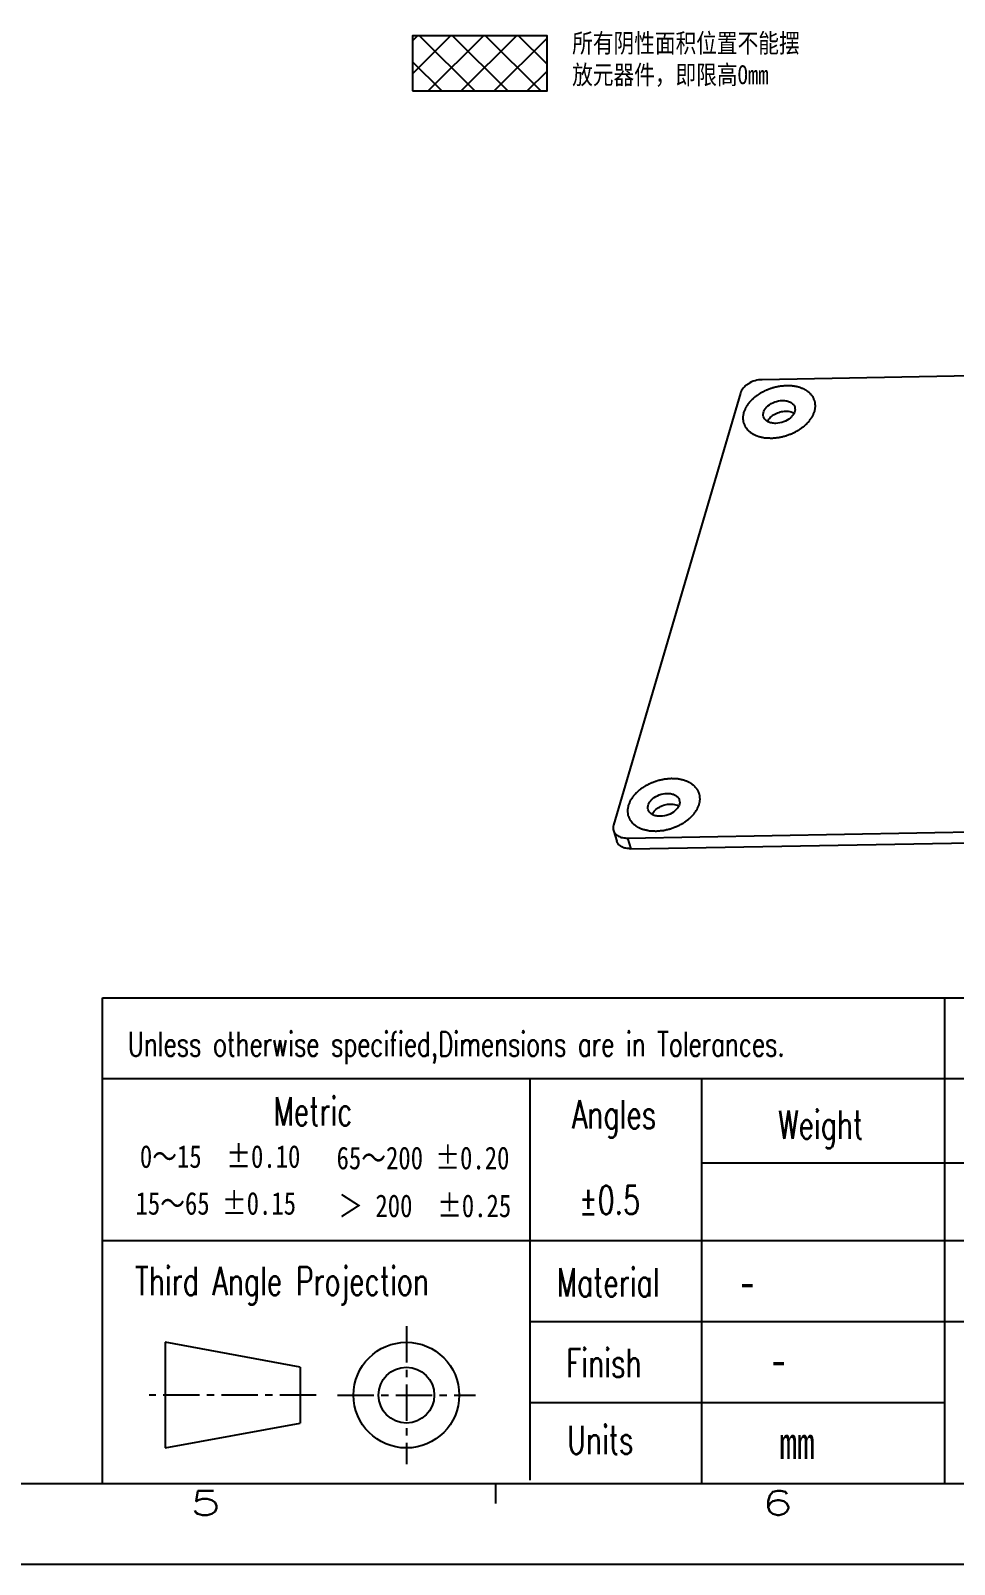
# Model space of a CAD drawing. Header units: inches. Extents: x 716 to 1232, y -1720 to -1356.
# Drawn here: x 989.6 to 1088.6, y -1720.4 to -1556.1 of the extents above; entities that cross this region are included whole.
import ezdxf

# ---------------------------------------------------------------- set-up
doc = ezdxf.new("R2010")
doc.units = ezdxf.units.IN
doc.header["$LTSCALE"] = 20
doc.header["$MEASUREMENT"] = 0
doc.linetypes.add('CENTER', pattern=[0.6, 0.375, -0.075, 0.075, -0.075])
doc.linetypes.add('CENTER2', pattern=[28.575, 19.05, -3.175, 3.175, -3.175])
doc.layers.get('0').update_dxf_attribs({"linetype": 'CONTINUOUS'})
for name, color, linetype in [('01___PRT_ALL_DTM_PLN', 7, 'CONTINUOUS'), ('02___PRT_ALL_AXES', 7, 'CONTINUOUS'), ('03___PRT_ALL_CURVES', 7, 'CONTINUOUS'), ('TEXT', 3, 'CONTINUOUS'), ('TITLE', 5, 'CONTINUOUS')]:
    doc.layers.add(name, color=color, linetype=linetype)
doc.layers.add('CENTER', color=1, linetype='CENTER2', lineweight=15)
doc.styles.add('Design', font='', dxfattribs={"width": 0.8})
doc.styles.add('Form', font='romans.shx', dxfattribs={"width": 0.7})
doc.styles.get("Standard").update_dxf_attribs({"font": 'STSONG.TTF', "width": 0.8})
doc.styles.get('Design').set_extended_font_data('SimSun')

# ---------------------------------------------------------------- blocks, each defined once
blk = doc.blocks.new('10')
at = {"layer": 'TITLE', "color": 5}
for p, q in [((-951.285, -204.057), (-821.303, -204.057)), ((-951.285, -234.023), (-951.285, -204.057)), ((-899.287, -234.023), (-899.287, -204.057)), ((-951.285, -209.052), (-821.303, -209.052)), ((-924.87, -233.823), (-924.87, -209.052)), ((-914.289, -234.023), (-914.289, -209.052)), ((-914.289, -214.246), (-821.303, -214.246)), ((-951.285, -219.04), (-821.303, -219.04)), ((-924.87, -224.034), (-821.303, -224.034)), ((-924.87, -229.029), (-899.287, -229.029)), ((-1103.304, -234.023), (-821.303, -234.023))]:
    blk.add_line(p, q, dxfattribs=at)
at = {"layer": 'TITLE', "color": 1, "linetype": 'CENTER', "ltscale": 0.3}
for p, q in [((-932.517, -224.32), (-932.517, -232.84)), ((-938.082, -228.58), (-948.402, -228.58)), ((-936.776, -228.58), (-928.257, -228.58))]:
    blk.add_line(p, q, dxfattribs=at)
at = {"layer": 'TITLE'}
for p, q in [((-947.403, -225.319), (-947.403, -231.841)), ((-939.081, -226.858), (-947.403, -225.319)), ((-939.081, -226.858), (-939.081, -230.302)), ((-947.403, -231.841), (-939.081, -230.302))]:
    blk.add_line(p, q, dxfattribs=at)
at = {"layer": 'TITLE', "color": 251}
blk.add_line((-927.026, -234.023), (-927.026, -235.272), dxfattribs=at)
at = {"layer": 'TITLE', "color": 0}
blk.add_line((-1113.307, -239.02), (-816.306, -239.02), dxfattribs=at)
at = {"layer": 'TITLE'}
for radius in [3.261, 1.722]:
    blk.add_circle((-932.517, -228.58), radius, dxfattribs=at)
at = {"layer": 'TITLE', "color": 0}
for s, height, style, width, p in [('Unless otherwise specified,Dimensions are in Tolerances.', 1.49829, 'Form', 0.7, (-949.708, -207.667)), ('Metric', 1.748, 'Form', 0.7, (-940.722, -211.939)), ('Angles', 1.748, 'Form', 0.7, (-922.296, -212.131)), ('Weight', 1.748, 'Form', 0.7, (-909.565, -212.771)), ('0～15  %%P0.10', 1.4, 'Design', 0.8, (-948.969, -214.555)), ('65～200 %%P0.20', 1.4, 'Design', 0.8, (-936.826, -214.645)), ('%%p0.5', 1.748, 'Form', 0.7, (-921.863, -217.419)), ('15～65 %%P0.15', 1.4, 'Design', 0.8, (-949.237, -217.445)), ('＞ 200  %%P0.25 ', 1.4, 'Design', 0.8, (-936.718, -217.598)), ('Third Angle Projection', 1.74801, 'Form', 0.7, (-949.262, -222.416)), ('Material', 1.748, 'Form', 0.7, (-923.243, -222.501)), ('Finish', 1.748, 'Form', 0.7, (-922.668, -227.474)), ('Units', 1.748, 'Form', 0.7, (-922.595, -232.213))]:
    blk.add_text(s, height=height, dxfattribs=dict(at, style=style, width=width)).set_placement(p)
at = {"layer": 'TITLE', "color": 6, "style": 'Form', "width": 1.5}
for s, p in [('5', (-945.871, -235.984)), ('6', (-910.566, -235.984))]:
    blk.add_text(s, height=1.498, dxfattribs=at).set_placement(p)
at = {"layer": 'TITLE', "color": 3, "ltscale": 10, "style": 'Design', "width": 0.8}
for tag, p in [('SCALE', (-843.554, -222.568)), ('SHEET', (-830.418, -227.676)), ('UNITS', (-909.495, -232.526)), ('REV', (-828.941, -232.539))]:
    blk.add_attdef(tag, p, '', height=1.999, dxfattribs=at)

msp = doc.modelspace()

# ---------------------------------------------------------------- hatches: boundary and pattern name
at = {"layer": '01___PRT_ALL_DTM_PLN'}
h = msp.add_hatch(dxfattribs=at)
h.set_pattern_fill('ANSI37', color=4, scale=20, style=0)
h.set_pattern_definition([(45, (-2124.3036, 1591.8172), (-1.767767, 1.767767), []), (135, (-2124.3036, 1591.8172), (-1.767767, -1.767767), [])])
h.paths.add_polyline_path([(1044.94, -1556.69), (1030.52, -1556.69), (1030.52, -1562.6), (1044.94, -1562.6)])

# ---------------------------------------------------------------- linework, layer by layer
at = {"color": 7, "linetype": 'Continuous'}
for p, q in [((1107.59, -1592.81), (1067.98, -1593.52)), ((1065.66, -1594.95), (1052.07, -1641.24)), ((1053.56, -1642.61), (1173.54, -1640.48)), ((1052.06, -1641.81), (1052.42, -1642.95)), ((1053.92, -1643.75), (1173.9, -1641.62)), ((1053.56, -1642.61), (1053.92, -1643.75))]:
    msp.add_line(p, q, dxfattribs=at)
for points, knots in [([(1067.98, -1593.52), (1067.72, -1593.52), (1067.21, -1593.6), (1066.62, -1593.86), (1066.21, -1594.16), (1065.89, -1594.47), (1065.72, -1594.75), (1065.66, -1594.95)], [0, 0, 0, 0, 0.267201, 0.53597, 0.664275, 0.785253, 1, 1, 1, 1]), ([(1052.07, -1641.24), (1052.04, -1641.33), (1052.01, -1641.53), (1052.03, -1641.72), (1052.06, -1641.81)], [0, 0, 0, 0, 0.512466, 1, 1, 1, 1]), ([(1052.06, -1641.81), (1052.1, -1641.93), (1052.24, -1642.17), (1052.59, -1642.43), (1053.05, -1642.58), (1053.38, -1642.61), (1053.56, -1642.61)], [0, 0, 0, 0, 0.213563, 0.446604, 0.70903, 1, 1, 1, 1]), ([(1053.92, -1643.75), (1053.74, -1643.75), (1053.41, -1643.73), (1052.95, -1643.57), (1052.6, -1643.31), (1052.46, -1643.07), (1052.42, -1642.95)], [0, 0, 0, 0, 0.29097, 0.553396, 0.786437, 1, 1, 1, 1])]:
    msp.add_open_spline(points, degree=3, knots=knots, dxfattribs=at)
at = {"layer": '01___PRT_ALL_DTM_PLN', "color": 3}
msp.add_lwpolyline([(1030.52, -1562.6), (1044.94, -1562.6), (1044.94, -1556.69), (1030.52, -1556.69)], close=True, dxfattribs=at)
at = {"layer": '02___PRT_ALL_AXES', "color": 7, "linetype": 'Continuous'}
for points, knots in [([(1068.14, -1597.5), (1068.11, -1597.41), (1068.09, -1597.2), (1068.16, -1596.89), (1068.34, -1596.59), (1068.7, -1596.21), (1069.32, -1595.86), (1069.88, -1595.75), (1070.17, -1595.74)], [0, 0, 0, 0, 0.09645, 0.199708, 0.313929, 0.439955, 0.716942, 1, 1, 1, 1]), ([(1070.17, -1595.74), (1070.32, -1595.74), (1070.61, -1595.77), (1071.01, -1595.9), (1071.32, -1596.13), (1071.44, -1596.34), (1071.48, -1596.44)], [0, 0, 0, 0, 0.290851, 0.553446, 0.786407, 1, 1, 1, 1]), ([(1069.45, -1598.2), (1069.29, -1598.2), (1069, -1598.18), (1068.6, -1598.04), (1068.3, -1597.82), (1068.17, -1597.61), (1068.14, -1597.5)], [0, 0, 0, 0, 0.290851, 0.553446, 0.786407, 1, 1, 1, 1]), ([(1068.56, -1597.99), (1068.63, -1597.83), (1068.86, -1597.53), (1069.33, -1597.18), (1069.91, -1596.95), (1070.32, -1596.89), (1070.53, -1596.88)], [0, 0, 0, 0, 0.221178, 0.471423, 0.737245, 1, 1, 1, 1]), ([(1071.48, -1596.44), (1071.5, -1596.54), (1071.53, -1596.74), (1071.45, -1597.05), (1071.27, -1597.35), (1070.91, -1597.73), (1070.3, -1598.08), (1069.73, -1598.19), (1069.45, -1598.2)], [0, 0, 0, 0, 0.09645, 0.199708, 0.313929, 0.439955, 0.716942, 1, 1, 1, 1]), ([(1070.53, -1596.88), (1070.61, -1596.88), (1070.92, -1596.89), (1071.22, -1596.98), (1071.42, -1597.09)], [0, 0, 0, 0, 0.270579, 1, 1, 1, 1]), ([(1055.78, -1639.58), (1055.75, -1639.49), (1055.72, -1639.28), (1055.8, -1638.97), (1055.98, -1638.67), (1056.34, -1638.29), (1056.96, -1637.94), (1057.52, -1637.83), (1057.8, -1637.82)], [0, 0, 0, 0, 0.09645, 0.199708, 0.313929, 0.439955, 0.716942, 1, 1, 1, 1]), ([(1056.2, -1640.07), (1056.27, -1639.91), (1056.5, -1639.61), (1056.97, -1639.26), (1057.54, -1639.03), (1057.96, -1638.97), (1058.17, -1638.96)], [0, 0, 0, 0, 0.221178, 0.471423, 0.737245, 1, 1, 1, 1]), ([(1059.11, -1638.52), (1059.14, -1638.62), (1059.17, -1638.82), (1059.09, -1639.13), (1058.91, -1639.44), (1058.55, -1639.81), (1057.93, -1640.16), (1057.37, -1640.27), (1057.08, -1640.28)], [0, 0, 0, 0, 0.09645, 0.199708, 0.313929, 0.439955, 0.716942, 1, 1, 1, 1]), ([(1057.8, -1637.82), (1057.96, -1637.82), (1058.25, -1637.85), (1058.65, -1637.98), (1058.96, -1638.21), (1059.08, -1638.42), (1059.11, -1638.52)], [0, 0, 0, 0, 0.290851, 0.553446, 0.786407, 1, 1, 1, 1]), ([(1058.17, -1638.96), (1058.25, -1638.96), (1058.55, -1638.97), (1058.86, -1639.06), (1059.05, -1639.17)], [0, 0, 0, 0, 0.270579, 1, 1, 1, 1]), ([(1057.08, -1640.28), (1056.93, -1640.28), (1056.64, -1640.26), (1056.24, -1640.12), (1055.93, -1639.9), (1055.81, -1639.69), (1055.78, -1639.58)], [0, 0, 0, 0, 0.290851, 0.553446, 0.786407, 1, 1, 1, 1])]:
    msp.add_open_spline(points, degree=3, knots=knots, dxfattribs=at)
at = {"layer": '03___PRT_ALL_CURVES', "color": 40, "linetype": 'Continuous'}
for points in [[(1073.62, -1596.9), (1073.63, -1596.81), (1073.65, -1596.68), (1073.68, -1596.52), (1073.69, -1596.43), (1073.71, -1596.36), (1073.69, -1596.3), (1073.69, -1596.21), (1073.67, -1596.1), (1073.66, -1595.99), (1073.65, -1595.91), (1073.65, -1595.84), (1073.61, -1595.78), (1073.58, -1595.7), (1073.54, -1595.6), (1073.5, -1595.5), (1073.46, -1595.42), (1073.44, -1595.36), (1073.39, -1595.31), (1073.33, -1595.24), (1073.26, -1595.15), (1073.19, -1595.06), (1073.13, -1594.99), (1073.09, -1594.94), (1073.02, -1594.9), (1072.95, -1594.84), (1072.85, -1594.77), (1072.75, -1594.7), (1072.67, -1594.65), (1072.61, -1594.6), (1072.54, -1594.57), (1072.44, -1594.53), (1072.32, -1594.48), (1072.2, -1594.43), (1072.1, -1594.39), (1072.03, -1594.35), (1071.95, -1594.34), (1071.84, -1594.31), (1071.7, -1594.28), (1071.56, -1594.25), (1071.45, -1594.23), (1071.37, -1594.2), (1071.27, -1594.2), (1071.15, -1594.19), (1071, -1594.19), (1070.85, -1594.18), (1070.72, -1594.17), (1070.63, -1594.16), (1070.54, -1594.18), (1070.41, -1594.18), (1070.25, -1594.2), (1070.1, -1594.21), (1069.97, -1594.22), (1069.88, -1594.23), (1069.78, -1594.25), (1069.65, -1594.28), (1069.5, -1594.32), (1069.34, -1594.35), (1069.21, -1594.38), (1069.12, -1594.4), (1069.03, -1594.44), (1068.9, -1594.48), (1068.75, -1594.54), (1068.6, -1594.59), (1068.48, -1594.64), (1068.38, -1594.67), (1068.3, -1594.72), (1068.18, -1594.78), (1068.04, -1594.85), (1067.9, -1594.93), (1067.78, -1594.99), (1067.69, -1595.03), (1067.62, -1595.09), (1067.52, -1595.16), (1067.4, -1595.25), (1067.27, -1595.34), (1067.18, -1595.41), (1067.1, -1595.46), (1067.04, -1595.53), (1066.96, -1595.61), (1066.85, -1595.71), (1066.75, -1595.81), (1066.67, -1595.89), (1066.6, -1595.95), (1066.56, -1596.02), (1066.5, -1596.11), (1066.42, -1596.22), (1066.34, -1596.33), (1066.28, -1596.42), (1066.23, -1596.48), (1066.21, -1596.55), (1066.17, -1596.64), (1066.1, -1596.81), (1066.04, -1596.95), (1066, -1597.04)], [(1066, -1597.04), (1065.98, -1597.13), (1065.96, -1597.27), (1065.93, -1597.42), (1065.92, -1597.51), (1065.9, -1597.58), (1065.92, -1597.65), (1065.93, -1597.73), (1065.94, -1597.84), (1065.95, -1597.95), (1065.96, -1598.04), (1065.97, -1598.1), (1066, -1598.16), (1066.03, -1598.24), (1066.08, -1598.34), (1066.12, -1598.44), (1066.15, -1598.52), (1066.17, -1598.58), (1066.22, -1598.63), (1066.28, -1598.7), (1066.35, -1598.79), (1066.43, -1598.88), (1066.49, -1598.95), (1066.53, -1599.01), (1066.59, -1599.04), (1066.67, -1599.1), (1066.77, -1599.17), (1066.86, -1599.24), (1066.94, -1599.3), (1067, -1599.34), (1067.08, -1599.37), (1067.17, -1599.41), (1067.29, -1599.46), (1067.41, -1599.52), (1067.51, -1599.56), (1067.58, -1599.59), (1067.67, -1599.6), (1067.78, -1599.63), (1067.91, -1599.66), (1068.05, -1599.69), (1068.16, -1599.72), (1068.24, -1599.74), (1068.34, -1599.74), (1068.46, -1599.75), (1068.61, -1599.76), (1068.77, -1599.76), (1068.89, -1599.77), (1068.98, -1599.78), (1069.08, -1599.77), (1069.2, -1599.76), (1069.36, -1599.74), (1069.52, -1599.73), (1069.64, -1599.72), (1069.74, -1599.71), (1069.83, -1599.69), (1069.96, -1599.66), (1070.12, -1599.62), (1070.28, -1599.59), (1070.4, -1599.56), (1070.5, -1599.54), (1070.59, -1599.5), (1070.71, -1599.46), (1070.86, -1599.4), (1071.01, -1599.35), (1071.14, -1599.3), (1071.23, -1599.27), (1071.31, -1599.22), (1071.43, -1599.16), (1071.57, -1599.09), (1071.72, -1599.01), (1071.83, -1598.95), (1071.92, -1598.91), (1071.99, -1598.85), (1072.09, -1598.78), (1072.21, -1598.69), (1072.34, -1598.6), (1072.44, -1598.53), (1072.52, -1598.48), (1072.57, -1598.41), (1072.66, -1598.33), (1072.76, -1598.23), (1072.86, -1598.13), (1072.94, -1598.05), (1073.01, -1597.99), (1073.05, -1597.92), (1073.12, -1597.83), (1073.19, -1597.72), (1073.27, -1597.61), (1073.33, -1597.53), (1073.38, -1597.46), (1073.41, -1597.39), (1073.45, -1597.3), (1073.52, -1597.13), (1073.58, -1597), (1073.62, -1596.9)], [(1061.25, -1638.98), (1061.27, -1638.89), (1061.29, -1638.76), (1061.32, -1638.6), (1061.33, -1638.51), (1061.35, -1638.44), (1061.33, -1638.38), (1061.32, -1638.29), (1061.31, -1638.18), (1061.3, -1638.07), (1061.29, -1637.99), (1061.29, -1637.92), (1061.25, -1637.86), (1061.22, -1637.78), (1061.18, -1637.68), (1061.13, -1637.58), (1061.1, -1637.5), (1061.08, -1637.44), (1061.03, -1637.39), (1060.97, -1637.32), (1060.9, -1637.23), (1060.82, -1637.14), (1060.76, -1637.07), (1060.72, -1637.02), (1060.66, -1636.98), (1060.58, -1636.92), (1060.48, -1636.85), (1060.39, -1636.78), (1060.31, -1636.73), (1060.25, -1636.68), (1060.17, -1636.65), (1060.08, -1636.61), (1059.96, -1636.56), (1059.84, -1636.51), (1059.74, -1636.47), (1059.67, -1636.43), (1059.59, -1636.42), (1059.48, -1636.39), (1059.34, -1636.36), (1059.2, -1636.33), (1059.09, -1636.31), (1059.01, -1636.28), (1058.91, -1636.28), (1058.79, -1636.28), (1058.64, -1636.27), (1058.48, -1636.26), (1058.36, -1636.25), (1058.27, -1636.24), (1058.17, -1636.26), (1058.05, -1636.27), (1057.89, -1636.28), (1057.73, -1636.29), (1057.61, -1636.31), (1057.51, -1636.31), (1057.42, -1636.34), (1057.29, -1636.36), (1057.13, -1636.4), (1056.98, -1636.43), (1056.85, -1636.46), (1056.75, -1636.48), (1056.66, -1636.52), (1056.54, -1636.56), (1056.39, -1636.62), (1056.24, -1636.67), (1056.11, -1636.72), (1056.02, -1636.75), (1055.94, -1636.8), (1055.82, -1636.86), (1055.68, -1636.93), (1055.53, -1637.01), (1055.42, -1637.07), (1055.33, -1637.11), (1055.26, -1637.17), (1055.16, -1637.24), (1055.04, -1637.33), (1054.91, -1637.42), (1054.81, -1637.49), (1054.73, -1637.55), (1054.68, -1637.61), (1054.59, -1637.69), (1054.49, -1637.79), (1054.39, -1637.89), (1054.31, -1637.98), (1054.24, -1638.03), (1054.2, -1638.1), (1054.14, -1638.19), (1054.06, -1638.3), (1053.98, -1638.41), (1053.92, -1638.5), (1053.87, -1638.56), (1053.84, -1638.63), (1053.8, -1638.73), (1053.74, -1638.89), (1053.68, -1639.03), (1053.64, -1639.12)], [(1053.64, -1639.12), (1053.62, -1639.21), (1053.6, -1639.35), (1053.57, -1639.5), (1053.56, -1639.59), (1053.54, -1639.66), (1053.56, -1639.73), (1053.56, -1639.81), (1053.58, -1639.92), (1053.59, -1640.03), (1053.6, -1640.12), (1053.6, -1640.18), (1053.64, -1640.24), (1053.67, -1640.32), (1053.71, -1640.42), (1053.75, -1640.52), (1053.79, -1640.6), (1053.81, -1640.66), (1053.86, -1640.71), (1053.92, -1640.78), (1053.99, -1640.87), (1054.06, -1640.96), (1054.13, -1641.03), (1054.16, -1641.09), (1054.23, -1641.12), (1054.31, -1641.18), (1054.4, -1641.25), (1054.5, -1641.32), (1054.58, -1641.38), (1054.64, -1641.42), (1054.71, -1641.45), (1054.81, -1641.49), (1054.93, -1641.54), (1055.05, -1641.6), (1055.15, -1641.64), (1055.22, -1641.67), (1055.3, -1641.69), (1055.41, -1641.71), (1055.55, -1641.74), (1055.69, -1641.77), (1055.8, -1641.8), (1055.88, -1641.82), (1055.98, -1641.82), (1056.1, -1641.83), (1056.25, -1641.84), (1056.41, -1641.85), (1056.53, -1641.85), (1056.62, -1641.86), (1056.71, -1641.85), (1056.84, -1641.84), (1057, -1641.82), (1057.16, -1641.81), (1057.28, -1641.8), (1057.38, -1641.79), (1057.47, -1641.77), (1057.6, -1641.74), (1057.75, -1641.7), (1057.91, -1641.67), (1058.04, -1641.64), (1058.13, -1641.62), (1058.23, -1641.59), (1058.35, -1641.54), (1058.5, -1641.48), (1058.65, -1641.43), (1058.77, -1641.38), (1058.87, -1641.35), (1058.95, -1641.3), (1059.07, -1641.25), (1059.21, -1641.17), (1059.35, -1641.09), (1059.47, -1641.03), (1059.56, -1640.99), (1059.63, -1640.93), (1059.73, -1640.86), (1059.85, -1640.77), (1059.98, -1640.68), (1060.08, -1640.61), (1060.15, -1640.56), (1060.21, -1640.49), (1060.3, -1640.41), (1060.4, -1640.31), (1060.5, -1640.21), (1060.58, -1640.13), (1060.65, -1640.07), (1060.69, -1640), (1060.75, -1639.91), (1060.83, -1639.8), (1060.91, -1639.69), (1060.97, -1639.61), (1061.02, -1639.54), (1061.04, -1639.47), (1061.09, -1639.38), (1061.15, -1639.22), (1061.21, -1639.08), (1061.25, -1638.98)]]:
    msp.add_open_spline(points, degree=3, knots=[0, 0, 0, 0, 0.03125, 0.046875, 0.054688, 0.0625, 0.070312, 0.078125, 0.09375, 0.109375, 0.117188, 0.125, 0.132812, 0.140625, 0.15625, 0.171875, 0.179688, 0.1875, 0.195312, 0.203125, 0.21875, 0.234375, 0.242188, 0.25, 0.257812, 0.265625, 0.28125, 0.296875, 0.304688, 0.3125, 0.320312, 0.328125, 0.34375, 0.359375, 0.367188, 0.375, 0.382812, 0.390625, 0.40625, 0.421875, 0.429688, 0.4375, 0.445312, 0.453125, 0.46875, 0.484375, 0.492188, 0.5, 0.507812, 0.515625, 0.53125, 0.546875, 0.554688, 0.5625, 0.570312, 0.578125, 0.59375, 0.609375, 0.617188, 0.625, 0.632812, 0.640625, 0.65625, 0.671875, 0.679688, 0.6875, 0.695312, 0.703125, 0.71875, 0.734375, 0.742188, 0.75, 0.757812, 0.765625, 0.78125, 0.796875, 0.804688, 0.8125, 0.820312, 0.828125, 0.84375, 0.859375, 0.867188, 0.875, 0.882812, 0.890625, 0.90625, 0.921875, 0.929688, 0.9375, 0.945312, 0.953125, 0.96875, 1, 1, 1, 1], dxfattribs=at)

# ---------------------------------------------------------------- block references
at = {"layer": 'CENTER', "color": 0}
ref = msp.add_blockref('10', (2648.35, -1305.54), dxfattribs=dict(at, xscale=1.735603446644332, yscale=1.735603446644332, zscale=1.735603446644332))
ref.add_attrib('UNITS', 'mm', (1069.83, -1709.11), dxfattribs={"color": 3, "ltscale": 10, "height": 3.47, "style": 'Design', "width": 0.8})

# ---------------------------------------------------------------- texts
at = {"layer": 'TEXT', "attachment_point": 1}
for s, insert, char_height, width in [('{\\fSimSun|b0|i0|c134|p2;所有阴性面积位置不能摆放元器件，即限高Omm}', (1047.63, -1556.46), 2.0305, 25.1814), ('{\\fSimSun|b0|i0|c134|p2;-}', (1065.4, -1688.3), 3.645, 61.7192), ('{\\fSimSun|b0|i0|c134|p2;-}', (1068.76, -1696.65), 3.645, 61.7192)]:
    msp.add_mtext(s, dxfattribs=dict(at, insert=insert, char_height=char_height, width=width))

doc.saveas('drawing.dxf')
